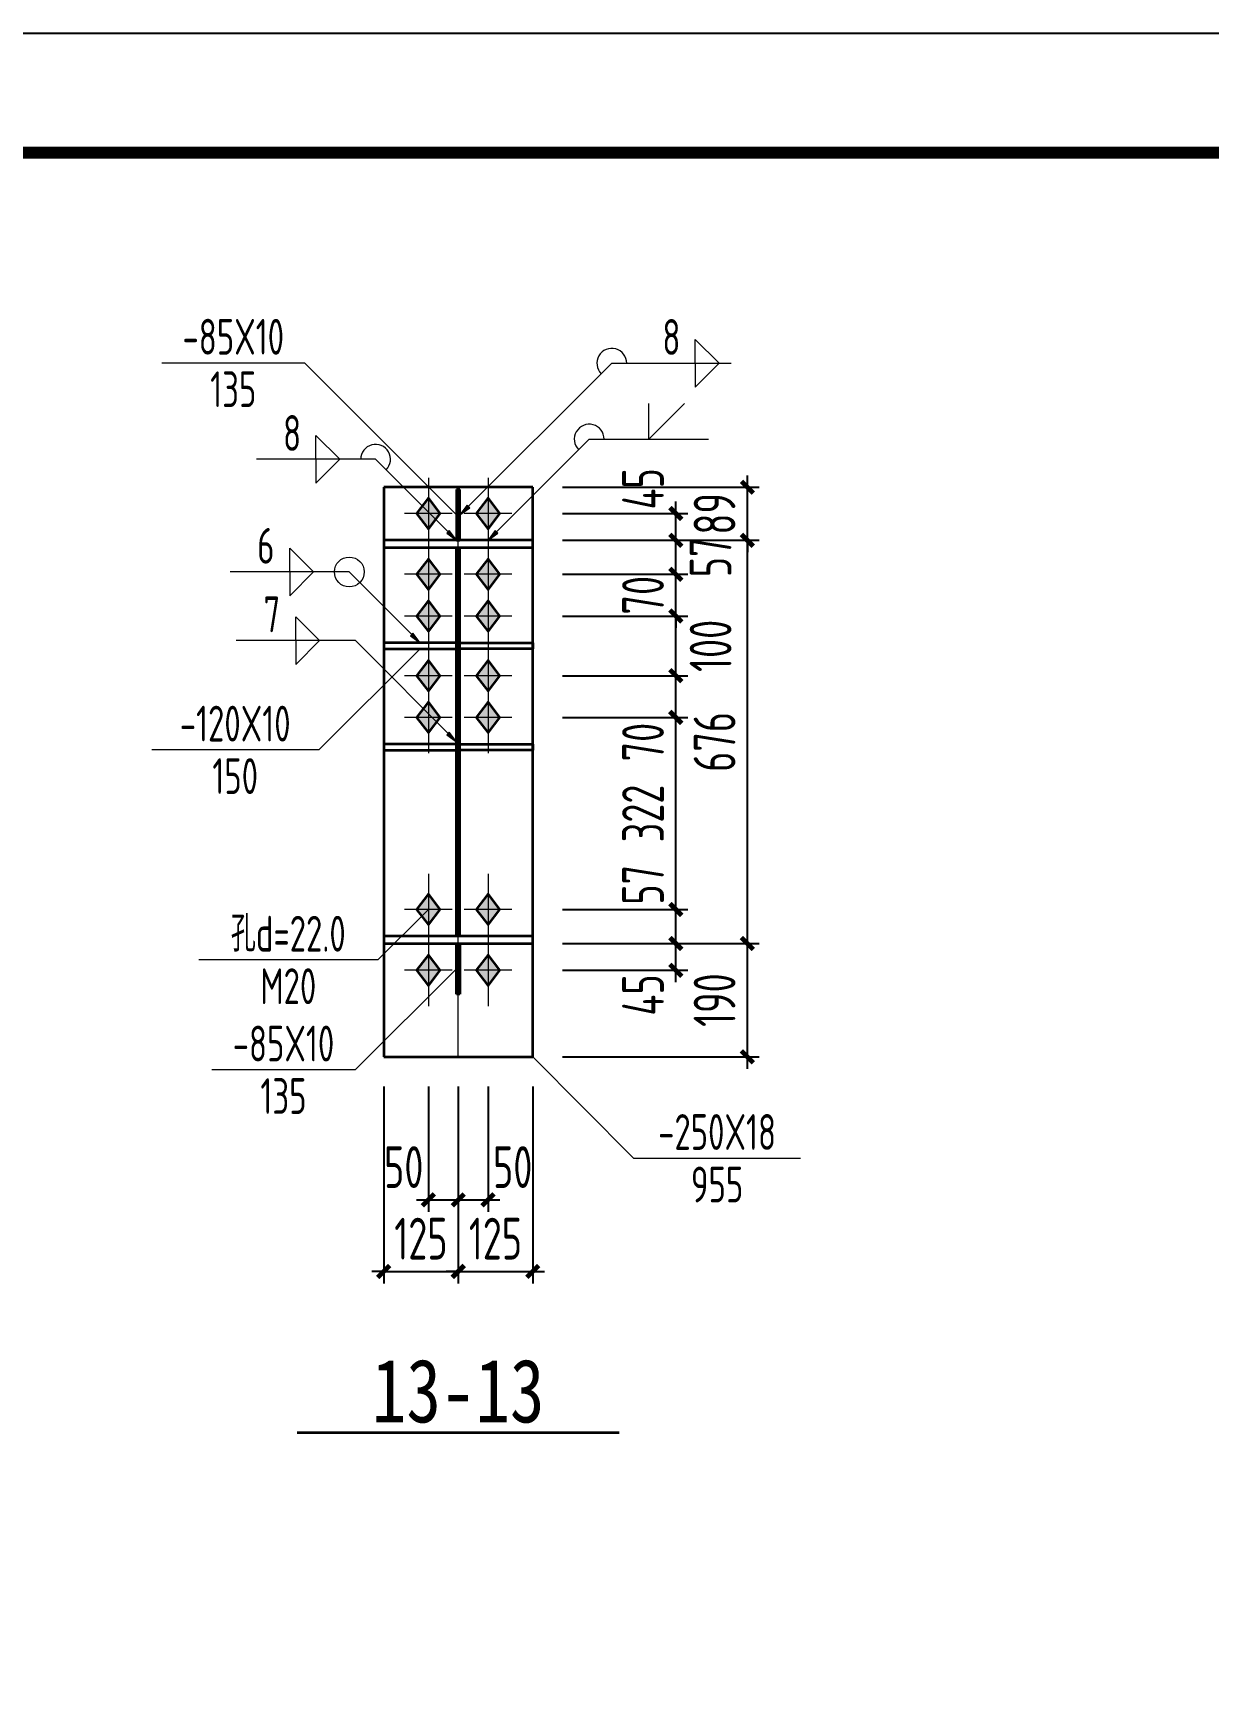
# Model space of a CAD drawing. Extents: x 899043 to 2598688, y -137197 to 211789.
# Drawn here: x 2164072 to 2178857, y 109141 to 130135 of the extents above; entities that cross this region are included whole.
import ezdxf
from ezdxf.enums import TextEntityAlignment as Align

# ---------------------------------------------------------------- set-up
doc = ezdxf.new("R2010")
doc.units = 0
doc.header["$LTSCALE"] = 1500
doc.header["$MEASUREMENT"] = 0
doc.linetypes.add('线型6', pattern=[8.75, 5, -1.25, 1.25, -1.25])
doc.layers.add('00-tk', color=151, linetype='Continuous')
doc.layers.add('PUB_TEXT', color=7, linetype='Continuous')
for name, color, linetype, lineweight in [('10', 7, 'Continuous', 35), ('20', 2, 'Continuous', 35), ('尺寸标注', 9, 'Continuous', 18), ('焊缝标注', 9, 'Continuous', 18), ('螺栓孔标注', 9, 'Continuous', 18), ('钢板标注', 9, 'Continuous', 18)]:
    doc.layers.add(name, color=color, linetype=linetype, lineweight=lineweight)
doc.styles.add('TSSD_Dimension', font='Tssdeng.shx', dxfattribs={"width": 0.7, "bigfont": 'hztxt.shx'})
doc.styles.add('仿宋体', font='', dxfattribs={"width": 0.8})
doc.styles.get('仿宋体').set_extended_font_data('SimSun')
doc.dimstyles.new('TSSD_150_150', dxfattribs={"dimtxt": 525, "dimasz": 150, "dimexe": 150, "dimexo": 375, "dimgap": 150, "dimtad": 1, "dimdec": 0, "dimzin": 0, "dimdsep": 46, "dimtxsty": 'TSSD_Dimension', "dimblk": 'ARCHTICK', "dimblk1": 'ARCHTICK', "dimblk2": 'ARCHTICK', "dimcen": 0, "dimdle": 150, "dimclrt": 7, "dimadec": 0, "dimazin": 0, "dimtfac": 1, "dimtdec": 0, "dimtix": 1, "dimtmove": 2, "dimatfit": 3, "dimfxl": 0, "dimtolj": 1, "dimtzin": 0, "dimarcsym": 0})

# ---------------------------------------------------------------- blocks, each defined once
blk = doc.blocks.new('_ArchTick')
at = {"color": 0, "linetype": 'ByBlock', "const_width": 0.4}
blk.add_lwpolyline([(-0.5, -0.5), (0.5, 0.5)], dxfattribs=at)
blk = doc.blocks.new('*D167')
at = {"layer": 'Defpoints', "color": 0, "linetype": 'Continuous'}
for p in [(2170354.320170484, 124096.9669456937), (2172154.320170484, 124096.9669456937), (2170354.320170484, 123759.4669456937)]:
    blk.add_point(p, dxfattribs=at)
at = {"layer": '尺寸标注', "color": 0, "linetype": 'Continuous', "lineweight": -2}
for p, q in [((2170729.320170484, 124096.9669456937), (2172304.320170484, 124096.9669456937)), ((2172154.320170484, 123609.4669456937), (2172154.320170484, 124246.9669456937)), ((2170729.320170484, 123759.4669456937), (2172304.320170484, 123759.4669456937))]:
    blk.add_line(p, q, dxfattribs=at)
at = {"layer": '尺寸标注', "color": 0, "linetype": 'Continuous', "lineweight": -2, "xscale": 150, "yscale": 150, "zscale": 150}
for p, rotation in [((2172154.320170484, 124096.9669456937), 90), ((2172154.320170484, 123759.4669456937), 270)]:
    blk.add_blockref('_ArchTick', p, dxfattribs=dict(at, rotation=rotation))
at = {"layer": '尺寸标注', "color": 7, "linetype": 'Continuous', "lineweight": 18, "insert": (2171741.820170484, 124407.2554072326), "char_height": 525, "attachment_point": 5, "rotation": 90, "style": 'TSSD_Dimension'}
blk.add_mtext('\\A1;45', dxfattribs=at)
blk = doc.blocks.new('*D168')
at = {"layer": 'Defpoints', "color": 0, "linetype": 'Continuous'}
for p in [(2170354.320170484, 123759.4669456937), (2172154.320170484, 123759.4669456937), (2170354.320170484, 123331.9669456937)]:
    blk.add_point(p, dxfattribs=at)
at = {"layer": '尺寸标注', "color": 0, "linetype": 'Continuous', "lineweight": -2}
for p, q in [((2172154.320170484, 123181.9669456937), (2172154.320170484, 123909.4669456937)), ((2170729.320170484, 123759.4669456937), (2172304.320170484, 123759.4669456937)), ((2170729.320170484, 123331.9669456937), (2172304.320170484, 123331.9669456937))]:
    blk.add_line(p, q, dxfattribs=at)
at = {"layer": '尺寸标注', "color": 0, "linetype": 'Continuous', "lineweight": -2, "xscale": 150, "yscale": 150, "zscale": 150}
for p, rotation in [((2172154.320170484, 123759.4669456937), 90), ((2172154.320170484, 123331.9669456937), 270)]:
    blk.add_blockref('_ArchTick', p, dxfattribs=dict(at, rotation=rotation))
at = {"layer": '尺寸标注', "color": 7, "linetype": 'Continuous', "lineweight": 18, "insert": (2172591.820170484, 123545.7169456941), "char_height": 525, "attachment_point": 5, "rotation": 90, "style": 'TSSD_Dimension'}
blk.add_mtext('\\A1;57', dxfattribs=at)
blk = doc.blocks.new('*D169')
at = {"layer": 'Defpoints', "color": 0, "linetype": 'Continuous'}
for p in [(2170354.320170484, 122056.9669456937), (2172154.320170484, 122056.9669456937), (2170354.320170484, 121531.9669456937)]:
    blk.add_point(p, dxfattribs=at)
at = {"layer": '尺寸标注', "color": 0, "linetype": 'Continuous', "lineweight": -2}
for p, q in [((2172154.320170484, 121381.9669456937), (2172154.320170484, 122206.9669456937)), ((2170729.320170484, 122056.9669456937), (2172304.320170484, 122056.9669456937)), ((2170729.320170484, 121531.9669456937), (2172304.320170484, 121531.9669456937))]:
    blk.add_line(p, q, dxfattribs=at)
at = {"layer": '尺寸标注', "color": 0, "linetype": 'Continuous', "lineweight": -2, "xscale": 150, "yscale": 150, "zscale": 150}
for p, rotation in [((2172154.320170484, 122056.9669456937), 90), ((2172154.320170484, 121531.9669456937), 270)]:
    blk.add_blockref('_ArchTick', p, dxfattribs=dict(at, rotation=rotation))
at = {"layer": '尺寸标注', "color": 7, "linetype": 'Continuous', "lineweight": 18, "insert": (2171741.820170484, 121221.6784841557), "char_height": 525, "attachment_point": 5, "rotation": 90, "style": 'TSSD_Dimension'}
blk.add_mtext('\\A1;70', dxfattribs=at)
blk = doc.blocks.new('*D170')
at = {"layer": 'Defpoints', "color": 0, "linetype": 'Continuous'}
for p in [(2170354.320170484, 122806.9669456937), (2172154.320170484, 122806.9669456937), (2170354.320170484, 122056.9669456937)]:
    blk.add_point(p, dxfattribs=at)
at = {"layer": '尺寸标注', "color": 0, "linetype": 'Continuous', "lineweight": -2}
for p, q in [((2172154.320170484, 121906.9669456937), (2172154.320170484, 122956.9669456937)), ((2170729.320170484, 122806.9669456937), (2172304.320170484, 122806.9669456937)), ((2170729.320170484, 122056.9669456937), (2172304.320170484, 122056.9669456937))]:
    blk.add_line(p, q, dxfattribs=at)
at = {"layer": '尺寸标注', "color": 0, "linetype": 'Continuous', "lineweight": -2, "xscale": 150, "yscale": 150, "zscale": 150}
for p, rotation in [((2172154.320170484, 122806.9669456937), 90), ((2172154.320170484, 122056.9669456937), 270)]:
    blk.add_blockref('_ArchTick', p, dxfattribs=dict(at, rotation=rotation))
at = {"layer": '尺寸标注', "color": 7, "linetype": 'Continuous', "lineweight": 18, "insert": (2172591.820170484, 122431.9669456941), "char_height": 525, "attachment_point": 5, "rotation": 90, "style": 'TSSD_Dimension'}
blk.add_mtext('\\A1;100', dxfattribs=at)
blk = doc.blocks.new('*D171')
at = {"layer": 'Defpoints', "color": 0, "linetype": 'Continuous'}
for p in [(2170354.320170484, 123331.9669456937), (2172154.320170484, 123331.9669456937), (2170354.320170484, 122806.9669456937)]:
    blk.add_point(p, dxfattribs=at)
at = {"layer": '尺寸标注', "color": 0, "linetype": 'Continuous', "lineweight": -2}
for p, q in [((2172154.320170484, 123331.9669456937), (2172154.320170484, 123481.9669456937)), ((2170729.320170484, 123331.9669456937), (2172304.320170484, 123331.9669456937)), ((2172154.320170484, 122806.9669456937), (2172154.320170484, 123331.9669456937)), ((2170729.320170484, 122806.9669456937), (2172304.320170484, 122806.9669456937)), ((2172154.320170484, 122806.9669456937), (2172154.320170484, 122656.9669456937))]:
    blk.add_line(p, q, dxfattribs=at)
at = {"layer": '尺寸标注', "color": 0, "linetype": 'Continuous', "lineweight": -2, "xscale": 150, "yscale": 150, "zscale": 150}
for p, rotation in [((2172154.320170484, 123331.9669456937), 270), ((2172154.320170484, 122806.9669456937), 90)]:
    blk.add_blockref('_ArchTick', p, dxfattribs=dict(at, rotation=rotation))
at = {"layer": '尺寸标注', "color": 7, "linetype": 'Continuous', "lineweight": 18, "insert": (2171741.820170484, 123069.466945694), "char_height": 525, "attachment_point": 5, "rotation": 90, "style": 'TSSD_Dimension'}
blk.add_mtext('\\A1;70', dxfattribs=at)
blk = doc.blocks.new('*D172')
at = {"layer": 'Defpoints', "color": 0, "linetype": 'Continuous'}
for p in [(2170354.320170484, 118689.3431663968), (2172154.320170484, 118689.3431663968), (2170354.320170484, 118351.8431663968)]:
    blk.add_point(p, dxfattribs=at)
at = {"layer": '尺寸标注', "color": 0, "linetype": 'Continuous', "lineweight": -2}
for p, q in [((2172154.320170484, 118201.8431663968), (2172154.320170484, 118839.3431663968)), ((2170729.320170484, 118689.3431663968), (2172304.320170484, 118689.3431663968)), ((2170729.320170484, 118351.8431663968), (2172304.320170484, 118351.8431663968))]:
    blk.add_line(p, q, dxfattribs=at)
at = {"layer": '尺寸标注', "color": 0, "linetype": 'Continuous', "lineweight": -2, "xscale": 150, "yscale": 150, "zscale": 150}
for p, rotation in [((2172154.320170484, 118689.3431663968), 90), ((2172154.320170484, 118351.8431663968), 270)]:
    blk.add_blockref('_ArchTick', p, dxfattribs=dict(at, rotation=rotation))
at = {"layer": '尺寸标注', "color": 7, "linetype": 'Continuous', "lineweight": 18, "insert": (2171741.820170484, 118041.5547048588), "char_height": 525, "attachment_point": 5, "rotation": 90, "style": 'TSSD_Dimension'}
blk.add_mtext('\\A1;45', dxfattribs=at)
blk = doc.blocks.new('*D173')
at = {"layer": 'Defpoints', "color": 0, "linetype": 'Continuous'}
for p in [(2170354.320170484, 119116.8431663968), (2172154.320170484, 119116.8431663968), (2170354.320170484, 118689.3431663968)]:
    blk.add_point(p, dxfattribs=at)
at = {"layer": '尺寸标注', "color": 0, "linetype": 'Continuous', "lineweight": -2}
for p, q in [((2172154.320170484, 118539.3431663968), (2172154.320170484, 119266.8431663968)), ((2170729.320170484, 119116.8431663968), (2172304.320170484, 119116.8431663968)), ((2170729.320170484, 118689.3431663968), (2172304.320170484, 118689.3431663968))]:
    blk.add_line(p, q, dxfattribs=at)
at = {"layer": '尺寸标注', "color": 0, "linetype": 'Continuous', "lineweight": -2, "xscale": 150, "yscale": 150, "zscale": 150}
for p, rotation in [((2172154.320170484, 119116.8431663968), 90), ((2172154.320170484, 118689.3431663968), 270)]:
    blk.add_blockref('_ArchTick', p, dxfattribs=dict(at, rotation=rotation))
at = {"layer": '尺寸标注', "color": 7, "linetype": 'Continuous', "lineweight": 18, "insert": (2171741.820170484, 119427.1316279357), "char_height": 525, "attachment_point": 5, "rotation": 90, "style": 'TSSD_Dimension'}
blk.add_mtext('\\A1;57', dxfattribs=at)
blk = doc.blocks.new('*D174')
at = {"layer": 'Defpoints', "color": 0, "linetype": 'Continuous'}
for p in [(2170354.320170484, 121531.9669456937), (2172154.320170484, 121531.9669456937), (2170354.320170484, 119116.8431663968)]:
    blk.add_point(p, dxfattribs=at)
at = {"layer": '尺寸标注', "color": 0, "linetype": 'Continuous', "lineweight": -2}
for p, q in [((2172154.320170484, 118966.8431663968), (2172154.320170484, 121681.9669456937)), ((2170729.320170484, 121531.9669456937), (2172304.320170484, 121531.9669456937)), ((2170729.320170484, 119116.8431663968), (2172304.320170484, 119116.8431663968))]:
    blk.add_line(p, q, dxfattribs=at)
at = {"layer": '尺寸标注', "color": 0, "linetype": 'Continuous', "lineweight": -2, "xscale": 150, "yscale": 150, "zscale": 150}
for p, rotation in [((2172154.320170484, 121531.9669456937), 90), ((2172154.320170484, 119116.8431663968), 270)]:
    blk.add_blockref('_ArchTick', p, dxfattribs=dict(at, rotation=rotation))
at = {"layer": '尺寸标注', "color": 7, "linetype": 'Continuous', "lineweight": 18, "insert": (2171741.820170484, 120324.4050560456), "char_height": 525, "attachment_point": 5, "rotation": 90, "style": 'TSSD_Dimension'}
blk.add_mtext('\\A1;322', dxfattribs=at)
blk = doc.blocks.new('*D175')
at = {"layer": 'Defpoints', "color": 0, "linetype": 'Continuous'}
for p in [(2169041.820170484, 117264.3431663968), (2169416.820170484, 117264.3431663968), (2169416.820170484, 115464.3431663968)]:
    blk.add_point(p, dxfattribs=at)
at = {"layer": '尺寸标注', "color": 0, "linetype": 'Continuous', "lineweight": -2}
for p, q in [((2169041.820170484, 116889.3431663968), (2169041.820170484, 115314.3431663968)), ((2169416.820170484, 116889.3431663968), (2169416.820170484, 115314.3431663968)), ((2168891.820170484, 115464.3431663968), (2169566.820170484, 115464.3431663968))]:
    blk.add_line(p, q, dxfattribs=at)
at = {"layer": '尺寸标注', "color": 0, "linetype": 'Continuous', "lineweight": -2, "xscale": 150, "yscale": 150, "zscale": 150, "rotation": 180}
blk.add_blockref('_ArchTick', (2169041.820170484, 115464.3431663968), dxfattribs=at)
at = {"layer": '尺寸标注', "color": 0, "linetype": 'Continuous', "lineweight": -2, "xscale": 150, "yscale": 150, "zscale": 150}
blk.add_blockref('_ArchTick', (2169416.820170484, 115464.3431663968), dxfattribs=at)
at = {"layer": '尺寸标注', "color": 7, "linetype": 'Continuous', "lineweight": 18, "insert": (2168731.531708946, 115876.8431663968), "char_height": 525, "attachment_point": 5, "style": 'TSSD_Dimension'}
blk.add_mtext('\\A1;50', dxfattribs=at)
blk = doc.blocks.new('*D176')
at = {"layer": 'Defpoints', "color": 0, "linetype": 'Continuous'}
for p in [(2169416.820170484, 117264.3431663968), (2169791.820170484, 117264.3431663968), (2169791.820170484, 115464.3431663968)]:
    blk.add_point(p, dxfattribs=at)
at = {"layer": '尺寸标注', "color": 0, "linetype": 'Continuous', "lineweight": -2}
for p, q in [((2169416.820170484, 116889.3431663968), (2169416.820170484, 115314.3431663968)), ((2169791.820170484, 116889.3431663968), (2169791.820170484, 115314.3431663968)), ((2169266.820170484, 115464.3431663968), (2169941.820170484, 115464.3431663968))]:
    blk.add_line(p, q, dxfattribs=at)
at = {"layer": '尺寸标注', "color": 0, "linetype": 'Continuous', "lineweight": -2, "xscale": 150, "yscale": 150, "zscale": 150, "rotation": 180}
blk.add_blockref('_ArchTick', (2169416.820170484, 115464.3431663968), dxfattribs=at)
at = {"layer": '尺寸标注', "color": 0, "linetype": 'Continuous', "lineweight": -2, "xscale": 150, "yscale": 150, "zscale": 150}
blk.add_blockref('_ArchTick', (2169791.820170484, 115464.3431663968), dxfattribs=at)
at = {"layer": '尺寸标注', "color": 7, "linetype": 'Continuous', "lineweight": 18, "insert": (2170102.108632023, 115876.8431663968), "char_height": 525, "attachment_point": 5, "style": 'TSSD_Dimension'}
blk.add_mtext('\\A1;50', dxfattribs=at)
blk = doc.blocks.new('*D177')
at = {"layer": 'Defpoints', "color": 0, "linetype": 'Continuous'}
for p in [(2168479.320170484, 117264.3431663968), (2169416.820170484, 117264.3431663968), (2169416.820170484, 114564.3431663968)]:
    blk.add_point(p, dxfattribs=at)
at = {"layer": '尺寸标注', "color": 0, "linetype": 'Continuous', "lineweight": -2}
for p, q in [((2168479.320170484, 116889.3431663968), (2168479.320170484, 114414.3431663968)), ((2169416.820170484, 116889.3431663968), (2169416.820170484, 114414.3431663968)), ((2168479.320170484, 114564.3431663968), (2168329.320170484, 114564.3431663968)), ((2168479.320170484, 114564.3431663968), (2169416.820170484, 114564.3431663968)), ((2169416.820170484, 114564.3431663968), (2169566.820170484, 114564.3431663968))]:
    blk.add_line(p, q, dxfattribs=at)
at = {"layer": '尺寸标注', "color": 0, "linetype": 'Continuous', "lineweight": -2, "xscale": 150, "yscale": 150, "zscale": 150}
blk.add_blockref('_ArchTick', (2168479.320170484, 114564.3431663968), dxfattribs=at)
at = {"layer": '尺寸标注', "color": 0, "linetype": 'Continuous', "lineweight": -2, "xscale": 150, "yscale": 150, "zscale": 150, "rotation": 180}
blk.add_blockref('_ArchTick', (2169416.820170484, 114564.3431663968), dxfattribs=at)
at = {"layer": '尺寸标注', "color": 7, "linetype": 'Continuous', "lineweight": 18, "insert": (2168948.070170484, 114976.8431663968), "char_height": 525, "attachment_point": 5, "style": 'TSSD_Dimension'}
blk.add_mtext('\\A1;125', dxfattribs=at)
blk = doc.blocks.new('*D178')
at = {"layer": 'Defpoints', "color": 0, "linetype": 'Continuous'}
for p in [(2169416.820170484, 117264.3431663968), (2170354.320170484, 117264.3431663968), (2170354.320170484, 114564.3431663968)]:
    blk.add_point(p, dxfattribs=at)
at = {"layer": '尺寸标注', "color": 0, "linetype": 'Continuous', "lineweight": -2}
for p, q in [((2169416.820170484, 116889.3431663968), (2169416.820170484, 114414.3431663968)), ((2170354.320170484, 116889.3431663968), (2170354.320170484, 114414.3431663968)), ((2169416.820170484, 114564.3431663968), (2169266.820170484, 114564.3431663968)), ((2169416.820170484, 114564.3431663968), (2170354.320170484, 114564.3431663968)), ((2170354.320170484, 114564.3431663968), (2170504.320170484, 114564.3431663968))]:
    blk.add_line(p, q, dxfattribs=at)
at = {"layer": '尺寸标注', "color": 0, "linetype": 'Continuous', "lineweight": -2, "xscale": 150, "yscale": 150, "zscale": 150}
blk.add_blockref('_ArchTick', (2169416.820170484, 114564.3431663968), dxfattribs=at)
at = {"layer": '尺寸标注', "color": 0, "linetype": 'Continuous', "lineweight": -2, "xscale": 150, "yscale": 150, "zscale": 150, "rotation": 180}
blk.add_blockref('_ArchTick', (2170354.320170484, 114564.3431663968), dxfattribs=at)
at = {"layer": '尺寸标注', "color": 7, "linetype": 'Continuous', "lineweight": 18, "insert": (2169885.570170484, 114976.8431663968), "char_height": 525, "attachment_point": 5, "style": 'TSSD_Dimension'}
blk.add_mtext('\\A1;125', dxfattribs=at)
blk = doc.blocks.new('*D179')
at = {"layer": 'Defpoints', "color": 0, "linetype": 'Continuous'}
for p in [(2170354.320170484, 118689.3431663968), (2173054.320170484, 118689.3431663968), (2170354.320170484, 117264.3431663968)]:
    blk.add_point(p, dxfattribs=at)
at = {"layer": '尺寸标注', "color": 0, "linetype": 'Continuous', "lineweight": -2}
for p, q in [((2173054.320170484, 117114.3431663968), (2173054.320170484, 118839.3431663968)), ((2170729.320170484, 118689.3431663968), (2173204.320170484, 118689.3431663968)), ((2170729.320170484, 117264.3431663968), (2173204.320170484, 117264.3431663968))]:
    blk.add_line(p, q, dxfattribs=at)
at = {"layer": '尺寸标注', "color": 0, "linetype": 'Continuous', "lineweight": -2, "xscale": 150, "yscale": 150, "zscale": 150}
for p, rotation in [((2173054.320170484, 118689.3431663968), 90), ((2173054.320170484, 117264.3431663968), 270)]:
    blk.add_blockref('_ArchTick', p, dxfattribs=dict(at, rotation=rotation))
at = {"layer": '尺寸标注', "color": 7, "linetype": 'Continuous', "lineweight": 18, "insert": (2172641.820170484, 117976.8431663972), "char_height": 525, "attachment_point": 5, "rotation": 90, "style": 'TSSD_Dimension'}
blk.add_mtext('\\A1;190', dxfattribs=at)
blk = doc.blocks.new('*D180')
at = {"layer": 'Defpoints', "color": 0, "linetype": 'Continuous'}
for p in [(2170354.320170484, 123759.4669456937), (2173054.320170484, 123759.4669456937), (2170354.320170484, 118689.3431663968)]:
    blk.add_point(p, dxfattribs=at)
at = {"layer": '尺寸标注', "color": 0, "linetype": 'Continuous', "lineweight": -2}
for p, q in [((2173054.320170484, 118539.3431663968), (2173054.320170484, 123909.4669456937)), ((2170729.320170484, 123759.4669456937), (2173204.320170484, 123759.4669456937)), ((2170729.320170484, 118689.3431663968), (2173204.320170484, 118689.3431663968))]:
    blk.add_line(p, q, dxfattribs=at)
at = {"layer": '尺寸标注', "color": 0, "linetype": 'Continuous', "lineweight": -2, "xscale": 150, "yscale": 150, "zscale": 150}
for p, rotation in [((2173054.320170484, 123759.4669456937), 90), ((2173054.320170484, 118689.3431663968), 270)]:
    blk.add_blockref('_ArchTick', p, dxfattribs=dict(at, rotation=rotation))
at = {"layer": '尺寸标注', "color": 7, "linetype": 'Continuous', "lineweight": 18, "insert": (2172641.820170484, 121224.4050560456), "char_height": 525, "attachment_point": 5, "rotation": 90, "style": 'TSSD_Dimension'}
blk.add_mtext('\\A1;676', dxfattribs=at)
blk = doc.blocks.new('*D181')
at = {"layer": 'Defpoints', "color": 0, "linetype": 'Continuous'}
for p in [(2170354.320170484, 124426.8438988187), (2173054.320170484, 124426.8438988187), (2170354.320170484, 123759.4669456937)]:
    blk.add_point(p, dxfattribs=at)
at = {"layer": '尺寸标注', "color": 0, "linetype": 'Continuous', "lineweight": -2}
for p, q in [((2173054.320170484, 124426.8438988187), (2173054.320170484, 124576.8438988187)), ((2170729.320170484, 124426.8438988187), (2173204.320170484, 124426.8438988187)), ((2173054.320170484, 123759.4669456937), (2173054.320170484, 124426.8438988187)), ((2170729.320170484, 123759.4669456937), (2173204.320170484, 123759.4669456937)), ((2173054.320170484, 123759.4669456937), (2173054.320170484, 123609.4669456937))]:
    blk.add_line(p, q, dxfattribs=at)
at = {"layer": '尺寸标注', "color": 0, "linetype": 'Continuous', "lineweight": -2, "xscale": 150, "yscale": 150, "zscale": 150}
for p, rotation in [((2173054.320170484, 124426.8438988187), 270), ((2173054.320170484, 123759.4669456937), 90)]:
    blk.add_blockref('_ArchTick', p, dxfattribs=dict(at, rotation=rotation))
at = {"layer": '尺寸标注', "color": 7, "linetype": 'Continuous', "lineweight": 18, "insert": (2172641.820170484, 124093.1554222565), "char_height": 525, "attachment_point": 5, "rotation": 90, "style": 'TSSD_Dimension'}
blk.add_mtext('\\A1;89', dxfattribs=at)
blk = doc.blocks.new('A$C16496DF1')
at = {"layer": '00-tk', "linetype": 'Continuous'}
blk.add_line((178350, 126150.0000000001), (0, 126150.0000000001), dxfattribs=at)
at = {"layer": '00-tk', "const_width": 150}
blk.add_lwpolyline([(3750, 124650.0000000001), (176850, 124650.0000000001), (176850, 1500.000000000116), (3750, 1500)], close=True, dxfattribs=at)

msp = doc.modelspace()

# ---------------------------------------------------------------- hatches: boundary and pattern name
at = {"layer": '10'}
for points in [[(2169041.820170484, 124291.9669456937), (2168891.820170484, 124096.9669456937), (2169041.820170484, 123901.9669456937), (2169191.820170484, 124096.9669456937)], [(2169791.820170484, 124291.9669456937), (2169641.820170484, 124096.9669456937), (2169791.820170484, 123901.9669456937), (2169941.820170484, 124096.9669456937)], [(2169041.820170484, 123526.9669456937), (2168891.820170484, 123331.9669456937), (2169041.820170484, 123136.9669456937), (2169191.820170484, 123331.9669456937)], [(2169791.820170484, 123526.9669456937), (2169641.820170484, 123331.9669456937), (2169791.820170484, 123136.9669456937), (2169941.820170484, 123331.9669456937)], [(2169041.820170484, 123001.9669456937), (2168891.820170484, 122806.9669456937), (2169041.820170484, 122611.9669456937), (2169191.820170484, 122806.9669456937)], [(2169791.820170484, 123001.9669456937), (2169641.820170484, 122806.9669456937), (2169791.820170484, 122611.9669456937), (2169941.820170484, 122806.9669456937)], [(2169041.820170484, 122251.9669456937), (2168891.820170484, 122056.9669456937), (2169041.820170484, 121861.9669456937), (2169191.820170484, 122056.9669456937)], [(2169791.820170484, 122251.9669456937), (2169641.820170484, 122056.9669456937), (2169791.820170484, 121861.9669456937), (2169941.820170484, 122056.9669456937)], [(2169041.820170484, 121726.9669456937), (2168891.820170484, 121531.9669456937), (2169041.820170484, 121336.9676781156), (2169191.820170484, 121531.9669456937)], [(2169791.820170484, 121726.9669456937), (2169641.820170484, 121531.9669456937), (2169791.820170484, 121336.9676781156), (2169941.820170484, 121531.9669456937)], [(2169041.820170484, 119311.8431663968), (2168891.820170484, 119116.8431663968), (2169041.820170484, 118921.8431663968), (2169191.820170484, 119116.8431663968)], [(2169791.820170484, 119311.8431663968), (2169641.820170484, 119116.8431663968), (2169791.820170484, 118921.8431663968), (2169941.820170484, 119116.8431663968)], [(2169041.820170484, 118546.8431663968), (2168891.820170484, 118351.8431663968), (2169041.820170484, 118156.8431663968), (2169191.820170484, 118351.8431663968)], [(2169791.820170484, 118546.8431663968), (2169641.820170484, 118351.8431663968), (2169791.820170484, 118156.8431663968), (2169941.820170484, 118351.8431663968)]]:
    msp.add_hatch(color=1, dxfattribs=at).paths.add_polyline_path(points)
at = {"layer": '焊缝标注'}
for points in [[(2169439.320170484, 124078.2169456937), (2169561.335795484, 124168.3253441312), (2169529.519389234, 124200.1578636624)], [(2169394.320170484, 123759.4669456937), (2169304.308451734, 123881.5514183499), (2169272.456889234, 123849.7687035062)], [(2169791.820170484, 123759.4669456937), (2169913.835795484, 123849.5753441312), (2169882.019389234, 123881.4078636624)], [(2168936.820170484, 122469.4669456937), (2168846.808451734, 122591.5514183499), (2168814.956889234, 122559.7687035062)], [(2169394.320170484, 121224.4054222562), (2169304.308451734, 121346.4891624906), (2169272.456889234, 121314.7071800687)]]:
    msp.add_hatch(color=256, dxfattribs=at).paths.add_polyline_path(points)

# ---------------------------------------------------------------- linework, layer by layer
at = {"layer": '10', "color": 9, "lineweight": 18, "ltscale": 2}
for p, q in [((2169041.820170484, 124546.9669456937), (2169041.820170484, 123646.9669456937)), ((2169791.820170484, 124546.9669456937), (2169791.820170484, 123646.9669456937)), ((2169341.820170484, 124096.9669456937), (2168741.820170484, 124096.9669456937)), ((2170091.820170484, 124096.9669456937), (2169491.820170484, 124096.9669456937)), ((2169041.820170484, 123781.9669456937), (2169041.820170484, 122881.9669456937)), ((2169791.820170484, 123781.9669456937), (2169791.820170484, 122881.9669456937)), ((2169341.820170484, 123331.9669456937), (2168741.820170484, 123331.9669456937)), ((2169041.820170484, 123256.9669456937), (2169041.820170484, 122356.9669456937)), ((2170091.820170484, 123331.9669456937), (2169491.820170484, 123331.9669456937)), ((2169791.820170484, 123256.9669456937), (2169791.820170484, 122356.9669456937)), ((2169341.820170484, 122806.9669456937), (2168741.820170484, 122806.9669456937)), ((2170091.820170484, 122806.9669456937), (2169491.820170484, 122806.9669456937)), ((2169041.820170484, 122506.9669456937), (2169041.820170484, 121606.9669456937)), ((2169791.820170484, 122506.9669456937), (2169791.820170484, 121606.9669456937)), ((2169341.820170484, 122056.9669456937), (2168741.820170484, 122056.9669456937)), ((2169041.820170484, 121981.9669456937), (2169041.820170484, 121081.9676781156)), ((2170091.820170484, 122056.9669456937), (2169491.820170484, 122056.9669456937)), ((2169791.820170484, 121981.9669456937), (2169791.820170484, 121081.9676781156)), ((2169341.820170484, 121531.9669456937), (2168741.820170484, 121531.9669456937)), ((2170091.820170484, 121531.9669456937), (2169491.820170484, 121531.9669456937)), ((2169041.820170484, 119566.8431663968), (2169041.820170484, 118666.8431663968)), ((2169791.820170484, 119566.8431663968), (2169791.820170484, 118666.8431663968)), ((2169341.820170484, 119116.8431663968), (2168741.820170484, 119116.8431663968)), ((2170091.820170484, 119116.8431663968), (2169491.820170484, 119116.8431663968)), ((2169041.820170484, 118801.8431663968), (2169041.820170484, 117901.8431663968)), ((2169791.820170484, 118801.8431663968), (2169791.820170484, 117901.8431663968)), ((2169341.820170484, 118351.8431663968), (2168741.820170484, 118351.8431663968)), ((2170091.820170484, 118351.8431663968), (2169491.820170484, 118351.8431663968))]:
    msp.add_line(p, q, dxfattribs=at)
at = {"layer": '10', "linetype": '线型6', "lineweight": 18, "ltscale": 2}
msp.add_line((2169416.820170484, 117249.3431663968), (2169416.820170484, 124441.8438988187), dxfattribs=at)
at = {"layer": '10', "color": 3, "lineweight": 35, "ltscale": 2}
for p, q in [((2170354.320170484, 123759.4669456937), (2168479.320170484, 123759.4669456937)), ((2168479.320170484, 123759.4669456937), (2168479.320170484, 123669.4669456937)), ((2168479.320170484, 123669.4669456937), (2170354.320170484, 123669.4669456937)), ((2169394.320170484, 118779.3431663968), (2169394.320170484, 123669.4669456937)), ((2169439.320170484, 118779.3431663968), (2169439.320170484, 123669.4669456937)), ((2170354.320170484, 123669.4669456937), (2170354.320170484, 123759.4669456937)), ((2170354.320170484, 118779.3431663968), (2168479.320170484, 118779.3431663968)), ((2168479.320170484, 118779.3431663968), (2168479.320170484, 118689.3431663968)), ((2168479.320170484, 118689.3431663968), (2170354.320170484, 118689.3431663968)), ((2170354.320170484, 118689.3431663968), (2170354.320170484, 118779.3431663968))]:
    msp.add_line(p, q, dxfattribs=at)
at = {"layer": '10', "lineweight": 35, "ltscale": 2}
msp.add_line((2167391.820170484, 112539.3431663968), (2171441.820170484, 112539.3431663968), dxfattribs=at)
at = {"layer": '10', "color": 1, "linetype": 'Continuous'}
for points in [[(2169041.820170484, 124291.9669456937), (2168891.820170484, 124096.9669456937), (2169041.820170484, 123901.9669456937), (2169191.820170484, 124096.9669456937)], [(2169791.820170484, 124291.9669456937), (2169641.820170484, 124096.9669456937), (2169791.820170484, 123901.9669456937), (2169941.820170484, 124096.9669456937)], [(2169041.820170484, 123526.9669456937), (2168891.820170484, 123331.9669456937), (2169041.820170484, 123136.9669456937), (2169191.820170484, 123331.9669456937)], [(2169791.820170484, 123526.9669456937), (2169641.820170484, 123331.9669456937), (2169791.820170484, 123136.9669456937), (2169941.820170484, 123331.9669456937)], [(2169041.820170484, 123001.9669456937), (2168891.820170484, 122806.9669456937), (2169041.820170484, 122611.9669456937), (2169191.820170484, 122806.9669456937)], [(2169791.820170484, 123001.9669456937), (2169641.820170484, 122806.9669456937), (2169791.820170484, 122611.9669456937), (2169941.820170484, 122806.9669456937)], [(2169041.820170484, 122251.9669456937), (2168891.820170484, 122056.9669456937), (2169041.820170484, 121861.9669456937), (2169191.820170484, 122056.9669456937)], [(2169791.820170484, 122251.9669456937), (2169641.820170484, 122056.9669456937), (2169791.820170484, 121861.9669456937), (2169941.820170484, 122056.9669456937)], [(2169041.820170484, 121726.9669456937), (2168891.820170484, 121531.9669456937), (2169041.820170484, 121336.9676781156), (2169191.820170484, 121531.9669456937)], [(2169791.820170484, 121726.9669456937), (2169641.820170484, 121531.9669456937), (2169791.820170484, 121336.9676781156), (2169941.820170484, 121531.9669456937)], [(2169041.820170484, 119311.8431663968), (2168891.820170484, 119116.8431663968), (2169041.820170484, 118921.8431663968), (2169191.820170484, 119116.8431663968)], [(2169791.820170484, 119311.8431663968), (2169641.820170484, 119116.8431663968), (2169791.820170484, 118921.8431663968), (2169941.820170484, 119116.8431663968)], [(2169041.820170484, 118546.8431663968), (2168891.820170484, 118351.8431663968), (2169041.820170484, 118156.8431663968), (2169191.820170484, 118351.8431663968)], [(2169791.820170484, 118546.8431663968), (2169641.820170484, 118351.8431663968), (2169791.820170484, 118156.8431663968), (2169941.820170484, 118351.8431663968)]]:
    msp.add_lwpolyline(points, close=True, dxfattribs=at)
at = {"layer": '20', "lineweight": 35, "ltscale": 2}
for p, q in [((2170354.320170484, 124426.8438988187), (2168479.320170484, 124426.8438988187)), ((2168479.320170484, 124426.8438988187), (2168479.320170484, 117264.3431663968)), ((2169439.320170484, 124396.9669456937), (2169394.320170484, 124396.9669456937)), ((2169394.320170484, 124396.9669456937), (2169394.320170484, 123759.4669456937)), ((2169439.320170484, 123759.4669456937), (2169439.320170484, 124396.9669456937)), ((2170354.320170484, 117264.3431663968), (2170354.320170484, 124426.8438988187)), ((2169394.320170484, 123759.4669456937), (2169439.320170484, 123759.4669456937)), ((2169394.320170484, 122469.4669456937), (2168479.320170484, 122469.4669456937)), ((2168479.320170484, 122469.4669456937), (2168479.320170484, 122394.4669456937)), ((2169394.320170484, 122394.4669456937), (2169394.320170484, 122469.4669456937)), ((2169439.320170484, 122469.4669456937), (2170354.320170484, 122469.4669456937)), ((2169439.320170484, 122394.4669456937), (2169439.320170484, 122469.4669456937)), ((2170354.320170484, 122469.4669456937), (2170354.320170484, 122394.4669456937)), ((2168479.320170484, 122394.4669456937), (2169394.320170484, 122394.4669456937)), ((2170354.320170484, 122394.4669456937), (2169439.320170484, 122394.4669456937)), ((2169394.320170484, 121194.4676781156), (2168479.320170484, 121194.4676781156)), ((2168479.320170484, 121194.4676781156), (2168479.320170484, 121119.4676781156)), ((2169394.320170484, 121119.4676781156), (2169394.320170484, 121194.4676781156)), ((2169439.320170484, 121194.4676781156), (2170354.320170484, 121194.4676781156)), ((2169439.320170484, 121119.4676781156), (2169439.320170484, 121194.4676781156)), ((2170354.320170484, 121194.4676781156), (2170354.320170484, 121119.4676781156)), ((2168479.320170484, 121119.4676781156), (2169394.320170484, 121119.4676781156)), ((2170354.320170484, 121119.4676781156), (2169439.320170484, 121119.4676781156)), ((2169394.320170484, 118689.3431663968), (2169439.320170484, 118689.3431663968)), ((2169394.320170484, 118051.8431663968), (2169394.320170484, 118689.3431663968)), ((2169439.320170484, 118689.3431663968), (2169439.320170484, 118051.8431663968)), ((2169439.320170484, 118051.8431663968), (2169394.320170484, 118051.8431663968)), ((2168479.320170484, 117264.3431663968), (2170354.320170484, 117264.3431663968))]:
    msp.add_line(p, q, dxfattribs=at)
at = {"layer": '焊缝标注', "lineweight": 18, "ltscale": 2}
for p, q in [((2172399.265482984, 126286.6461449124), (2172699.265482984, 125986.6461449124)), ((2172399.265482984, 125986.6461449124), (2172399.265482984, 126286.6461449124)), ((2169439.320170484, 124078.2169456937), (2171349.265482984, 125986.6461449124)), ((2171349.265482984, 125986.6461449124), (2172849.265482984, 125986.6461449124)), ((2172399.265482984, 125686.6461449124), (2172699.265482984, 125986.6461449124)), ((2172399.265482984, 125986.6461449124), (2172399.265482984, 125686.6461449124)), ((2171815.120951734, 125031.7525902249), (2171815.120951734, 125481.7525902249)), ((2171815.120951734, 125031.7525902249), (2172265.120951734, 125481.7525902249)), ((2167927.308451734, 124778.9161644437), (2167627.308451734, 125078.9161644437)), ((2167627.308451734, 124778.9161644437), (2167627.308451734, 125078.9161644437)), ((2169791.820170484, 123759.4669456937), (2171065.120951734, 125031.7525902249)), ((2171065.120951734, 125031.7525902249), (2172565.120951734, 125031.7525902249)), ((2168377.308451734, 124778.9161644437), (2166877.308451734, 124778.9161644437)), ((2167927.308451734, 124778.9161644437), (2167627.308451734, 124478.9161644437)), ((2167627.308451734, 124778.9161644437), (2167627.308451734, 124478.9161644437)), ((2169394.320170484, 123759.4669456937), (2168377.308451734, 124778.9161644437)), ((2167596.933451734, 123361.4864769437), (2167296.933451734, 123661.4864769437)), ((2167296.933451734, 123361.4864769437), (2167296.933451734, 123661.4864769437)), ((2168046.933451734, 123361.4864769437), (2166546.933451734, 123361.4864769437)), ((2167596.933451734, 123361.4864769437), (2167296.933451734, 123061.4864769437)), ((2167296.933451734, 123361.4864769437), (2167296.933451734, 123061.4864769437)), ((2168936.820170484, 122469.4669456937), (2168046.933451734, 123361.4864769437)), ((2167673.046732984, 122498.7169456937), (2167373.046732984, 122798.7169456937)), ((2167373.046732984, 122498.7169456937), (2167373.046732984, 122798.7169456937)), ((2168123.046732984, 122498.7169456937), (2166623.046732984, 122498.7169456937)), ((2167673.046732984, 122498.7169456937), (2167373.046732984, 122198.7169456937)), ((2167373.046732984, 122498.7169456937), (2167373.046732984, 122198.7169456937)), ((2169394.320170484, 121224.4054222562), (2168123.046732984, 122498.7169456937))]:
    msp.add_line(p, q, dxfattribs=at)
at = {"layer": '焊缝标注', "linetype": 'Continuous'}
for points in [[(2169439.320170484, 124078.2169456937), (2169561.335795484, 124168.3253441312), (2169529.519389234, 124200.1578636624)], [(2169394.320170484, 123759.4669456937), (2169304.308451734, 123881.5514183499), (2169272.456889234, 123849.7687035062)], [(2169791.820170484, 123759.4669456937), (2169913.835795484, 123849.5753441312), (2169882.019389234, 123881.4078636624)], [(2168936.820170484, 122469.4669456937), (2168846.808451734, 122591.5514183499), (2168814.956889234, 122559.7687035062)], [(2169394.320170484, 121224.4054222562), (2169304.308451734, 121346.4891624906), (2169272.456889234, 121314.7071800687)]]:
    msp.add_lwpolyline(points, close=True, dxfattribs=at)
at = {"layer": '焊缝标注', "lineweight": 18, "ltscale": 2}
msp.add_circle((2168046.933451734, 123361.4864769437), 187.5, dxfattribs=at)
for centre, start, end in [((2171349.265482984, 125986.6461449124), 0, 224.9771881163353), ((2171065.120951734, 125031.7525902249), 0, 224.9771881163353), ((2168377.308451734, 124778.9161644437), 314.9315795933928, 180)]:
    msp.add_arc(centre, 187.5, start, end, dxfattribs=at)
at = {"layer": '螺栓孔标注', "lineweight": 18, "ltscale": 2}
for p, q in [((2169041.820170484, 119116.8431663968), (2168404.156107984, 118481.7154808499)), ((2168404.156107984, 118481.7154808499), (2166154.156107984, 118481.7154808499))]:
    msp.add_line(p, q, dxfattribs=at)
at = {"layer": '螺栓孔标注', "ltscale": 2}
msp.add_lwpolyline([(2169041.970170486, 119116.8431663968, 0.3000000044703484, 0.3000000044703484, 1), (2169041.670170482, 119116.8431663968, 0.3000000044703484, 0.3000000044703484, 1)], format="xyseb", close=True, dxfattribs=at)
at = {"layer": '钢板标注', "lineweight": 18, "ltscale": 2}
for p, q in [((2167487.410014234, 125989.6856956937), (2165687.410014234, 125989.6856956937)), ((2169394.320170484, 124078.2169456937), (2167487.410014234, 125989.6856956937)), ((2168936.820170484, 122394.4669456937), (2167661.492045484, 121124.2123070218)), ((2167661.492045484, 121124.2123070218), (2165561.492045484, 121124.2123070218)), ((2169394.320170484, 118370.5931663968), (2168118.992045484, 117100.3370628812)), ((2170354.320170484, 117264.3431663968), (2171623.554545484, 115988.0094261624)), ((2168118.992045484, 117100.3370628812), (2166318.992045484, 117100.3370628812)), ((2171623.554545484, 115988.0094261624), (2173723.554545484, 115988.0094261624))]:
    msp.add_line(p, q, dxfattribs=at)
at = {"layer": '钢板标注', "ltscale": 2}
for points in [[(2169394.470170486, 124078.2169456937, 0.3000000044703484, 0.3000000044703484, 1), (2169394.170170482, 124078.2169456937, 0.3000000044703484, 0.3000000044703484, 1)], [(2168936.970170486, 122394.4669456937, 0.3000000044703484, 0.3000000044703484, 1), (2168936.670170482, 122394.4669456937, 0.3000000044703484, 0.3000000044703484, 1)], [(2169394.470170486, 118370.5931663968, 0.3000000044703484, 0.3000000044703484, 1), (2169394.170170482, 118370.5931663968, 0.3000000044703484, 0.3000000044703484, 1)], [(2170354.470170486, 117264.3431663968, 0.3000000044703484, 0.3000000044703484, 1), (2170354.170170482, 117264.3431663968, 0.3000000044703484, 0.3000000044703484, 1)]]:
    msp.add_lwpolyline(points, format="xyseb", close=True, dxfattribs=at)

# ---------------------------------------------------------------- block references
at = {"layer": '钢板标注', "color": 2, "linetype": 'ByBlock'}
msp.add_blockref('A$C16496DF1', (2015291.904705999, 3985.366962356144), dxfattribs=at)

# ---------------------------------------------------------------- texts
at = {"layer": 'PUB_TEXT', "style": '仿宋体', "width": 0.8}
msp.add_text('13-13', height=797.4683544303796, dxfattribs=at).set_placement((2169416.820170484, 113064.3431663968), align=Align.MIDDLE_CENTER)
at = {"layer": '焊缝标注', "lineweight": 25, "style": 'TSSD_Dimension', "width": 0.7}
for s, p in [('8', (2172099.265482984, 126091.6461449124)), ('8', (2167327.308451734, 124883.9161644437)), ('6', (2166996.933451734, 123466.4864769437)), ('7', (2167073.046732984, 122603.7169456937))]:
    msp.add_text(s, height=450, dxfattribs=at).set_placement(p, align=Align.CENTER)
at = {"layer": '螺栓孔标注', "lineweight": 25, "style": 'TSSD_Dimension', "width": 0.7}
msp.add_text('孔d=22.0', height=450, dxfattribs=at).set_placement((2167279.156107984, 118586.7154808499), align=Align.CENTER)
msp.add_text('M20', height=450, dxfattribs=at).set_placement((2167279.156107984, 118376.7154808499), align=Align.TOP_CENTER)
at = {"layer": '钢板标注', "lineweight": 25, "style": 'TSSD_Dimension', "width": 0.7}
for s, p in [('-85X10', (2166587.410014234, 126094.6856956937)), ('-120X10', (2166611.492045484, 121229.2123070218)), ('-85X10', (2167218.992045484, 117205.3370628812)), ('-250X18', (2172673.554545484, 116093.0094261624))]:
    msp.add_text(s, height=450, dxfattribs=at).set_placement(p, align=Align.CENTER)
for s, p in [('135', (2166587.410014234, 125884.6856956937)), ('150', (2166611.492045484, 121019.2123070218)), ('135', (2167218.992045484, 116995.3370628812)), ('955', (2172673.554545484, 115883.0094261624))]:
    msp.add_text(s, height=450, dxfattribs=at).set_placement(p, align=Align.TOP_CENTER)

# ---------------------------------------------------------------- dimensions: what is measured, and where the dimension line sits
at = {"layer": '尺寸标注', "linetype": 'Continuous', "lineweight": 18}
for base, p1, p2, text, picture, middle in [((2172154.320170484, 124096.9669456937), (2170354.320170484, 123759.4669456937), (2170354.320170484, 124096.9669456937), '45', '*D167', (2171741.820170484, 124407.2554072326)), ((2172154.320170484, 123759.4669456937), (2170354.320170484, 123331.9669456937), (2170354.320170484, 123759.4669456937), '57', '*D168', (2172591.820170484, 123545.7169456941)), ((2172154.320170484, 122806.9669456937), (2170354.320170484, 122056.9669456937), (2170354.320170484, 122806.9669456937), '100', '*D170', (2172591.820170484, 122431.9669456941)), ((2172154.320170484, 122056.9669456937), (2170354.320170484, 121531.9669456937), (2170354.320170484, 122056.9669456937), '70', '*D169', (2171741.820170484, 121221.6784841557)), ((2172154.320170484, 119116.8431663968), (2170354.320170484, 118689.3431663968), (2170354.320170484, 119116.8431663968), '57', '*D173', (2171741.820170484, 119427.1316279357)), ((2172154.320170484, 118689.3431663968), (2170354.320170484, 118351.8431663968), (2170354.320170484, 118689.3431663968), '45', '*D172', (2171741.820170484, 118041.5547048588))]:
    dim = msp.add_linear_dim(base=base, p1=p1, p2=p2, angle=90, text=text, dimstyle='TSSD_150_150', dxfattribs=at)
    dim.commit()
    dim.dimension.update_dxf_attribs({"geometry": picture, "text_midpoint": middle, "dimtype": 160})
for base, p1, p2, text, picture, middle in [((2173054.320170484, 124426.8438988187), (2170354.320170484, 123759.4669456937), (2170354.320170484, 124426.8438988187), '89', '*D181', (2172641.820170484, 124093.1554222565)), ((2173054.320170484, 123759.4669456937), (2170354.320170484, 118689.3431663968), (2170354.320170484, 123759.4669456937), '676', '*D180', (2172641.820170484, 121224.4050560456)), ((2172154.320170484, 123331.9669456937), (2170354.320170484, 122806.9669456937), (2170354.320170484, 123331.9669456937), '70', '*D171', (2171741.820170484, 123069.466945694)), ((2172154.320170484, 121531.9669456937), (2170354.320170484, 119116.8431663968), (2170354.320170484, 121531.9669456937), '322', '*D174', (2171741.820170484, 120324.4050560456)), ((2173054.320170484, 118689.3431663968), (2170354.320170484, 117264.3431663968), (2170354.320170484, 118689.3431663968), '190', '*D179', (2172641.820170484, 117976.8431663972))]:
    dim = msp.add_linear_dim(base=base, p1=p1, p2=p2, angle=90, text=text, dimstyle='TSSD_150_150', dxfattribs=at)
    dim.commit()
    dim.dimension.update_dxf_attribs({"geometry": picture, "text_midpoint": middle})
for base, p1, p2, picture, middle in [((2169416.820170484, 114564.3431663968), (2168479.320170484, 117264.3431663968), (2169416.820170484, 117264.3431663968), '*D177', (2168948.070170484, 114976.8431663968)), ((2170354.320170484, 114564.3431663968), (2169416.820170484, 117264.3431663968), (2170354.320170484, 117264.3431663968), '*D178', (2169885.570170484, 114976.8431663968))]:
    dim = msp.add_linear_dim(base=base, p1=p1, p2=p2, text='125', dimstyle='TSSD_150_150', dxfattribs=at)
    dim.commit()
    dim.dimension.update_dxf_attribs({"geometry": picture, "text_midpoint": middle})
for base, p1, p2, picture, middle in [((2169416.820170484, 115464.3431663968), (2169041.820170484, 117264.3431663968), (2169416.820170484, 117264.3431663968), '*D175', (2168731.531708946, 115876.8431663968)), ((2169791.820170484, 115464.3431663968), (2169416.820170484, 117264.3431663968), (2169791.820170484, 117264.3431663968), '*D176', (2170102.108632023, 115876.8431663968))]:
    dim = msp.add_linear_dim(base=base, p1=p1, p2=p2, text='50', dimstyle='TSSD_150_150', dxfattribs=at)
    dim.commit()
    dim.dimension.update_dxf_attribs({"geometry": picture, "text_midpoint": middle, "dimtype": 160})

doc.saveas('drawing.dxf')
